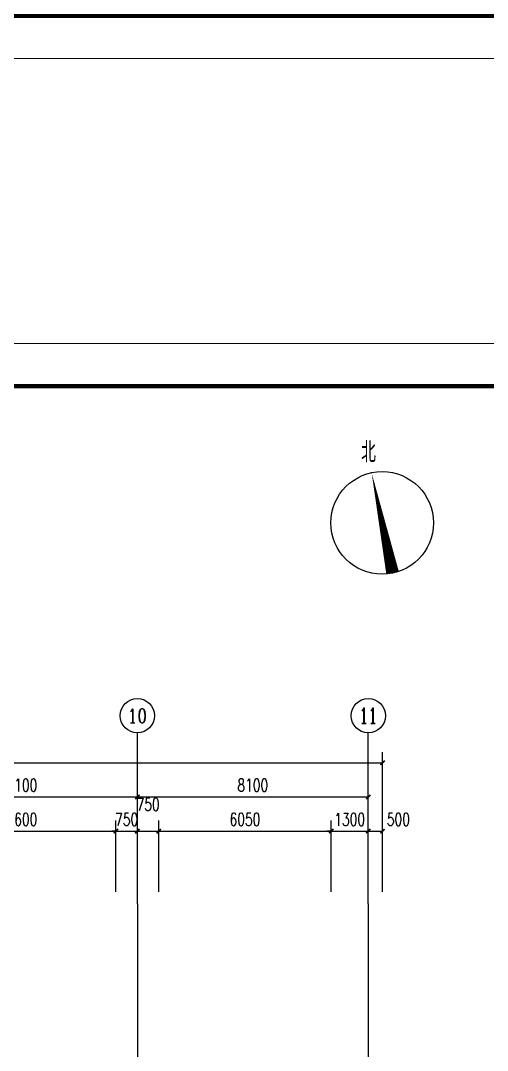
# Model space of a CAD drawing. Extents: x 1738711 to 2346805, y 1189731 to 2516152.
# Drawn here: x 1987297 to 2003670, y 1617006 to 1653140 of the extents above; entities that cross this region are included whole.
import ezdxf
from ezdxf.enums import TextEntityAlignment as Align

# ---------------------------------------------------------------- set-up
doc = ezdxf.new("R2010")
doc.units = 0
doc.header["$LTSCALE"] = 1000
doc.header["$MEASUREMENT"] = 0
for name, color, linetype in [('AXIS', 3, 'Continuous'), ('AXIS_TEXT', 7, 'Continuous'), ('DIM_SYMB', 3, 'Continuous'), ('DOTE', 1, 'Continuous'), ('PUB_DIM', 3, 'Continuous'), ('PUB_TEXT', 7, 'Continuous'), ('TK', 4, 'Continuous')]:
    doc.layers.add(name, color=color, linetype=linetype)
doc.styles.add('_TCH_AXIS', font='COMPLEX', dxfattribs={"bigfont": 'GBCBIG'})
doc.styles.add('_TCH_DIM', font='SIMPLEX', dxfattribs={"bigfont": 'GBCBIG'})
doc.styles.add('_TCH_DIM_T3', font='SIMPLEX', dxfattribs={"width": 0.705882, "bigfont": 'GBCBIG'})
doc.styles.add('COMPLEX', font='COMPLEX')
doc.styles.add('宋体', font='SIMSUN.TTF', dxfattribs={"width": 0.75})
doc.dimstyles.new('_TCH_ARCH&&150', dxfattribs={"dimtxt": 446.25, "dimasz": 150, "dimexe": 375, "dimexo": 450, "dimgap": 189.375, "dimtad": 1, "dimdec": 0, "dimzin": 0, "dimdsep": 46, "dimtxsty": '_TCH_DIM_T3', "dimblk": 'ARCHTICK', "dimcen": 0.09, "dimclrt": 7, "dimazin": 2, "dimtfac": 1, "dimtdec": 0, "dimtix": 1, "dimtmove": 2, "dimatfit": 3, "dimfxl": 1, "dimtolj": 1, "dimtzin": 0, "dimarcsym": 0})

# ---------------------------------------------------------------- blocks, each defined once
blk = doc.blocks.new('hjashrtahreahe')
at = {"layer": 'TK', "color": 7, "const_width": 25}
blk.add_lwpolyline([(0, 59400), (84100, 59400), (84100, 0), (0, 0)], close=True, dxfattribs=at)
at = {"layer": 'TK', "color": 3, "const_width": 100}
blk.add_lwpolyline([(2500, 1000), (2500, 58400), (83100, 58400), (83100, 1000)], close=True, dxfattribs=at)
at = {"layer": 'TK', "style": '宋体', "width": 0.75}
for tag, height, p in [('项目负责人', 350, (6003, 57089)), ('专业负责人', 350, (6003, 56224)), ('设计人', 350, (6003, 55419)), ('版号1', 250, (77304, 22193)), ('时间1', 250, (82405, 22193)), ('版号2', 250, (77304, 21593)), ('时间2', 250, (82405, 21593)), ('版号3', 250, (77304, 20993)), ('时间3', 250, (82405, 20993)), ('建筑会签', 0.0001, (78978, 2403)), ('电气会签', 0.0001, (82128, 2403)), ('结构会签', 0.0001, (78978, 1803)), ('暖通会签', 0.0001, (82128, 1803)), ('给排水会签', 0.0001, (78978, 1250)), ('智能化会签', 0.0001, (82128, 1250))]:
    blk.add_attdef(tag, text='', height=height, dxfattribs=at).set_placement(p, align=Align.CENTER)
for tag, p in [('合作设计单位', (80816, 48986)), ('版号说明1', (79854, 22318)), ('版号说明2', (79854, 21718)), ('版号说明3', (79854, 21118)), ('浙江绿储科技有限公司', (80545, 16036)), ('百兆瓦级集中式熔盐储能关键', (80545, 14953)), ('设备研发及制造基地项目', (80545, 14603)), ('1#研发楼', (80545, 13636)), ('图名', (80545, 12436)), ('工程编号', (78978, 11461)), ('子项编号', (82128, 11461)), ('建筑', (78978, 10711)), ('图号', (82128, 10711)), ('施工图', (78978, 9961)), ('2023.03', (82128, 9961)), ('审定', (79353, 8461)), ('审核', (79353, 7711)), ('工程负责', (79353, 6961)), ('专业负责', (79353, 6211)), ('设计', (79353, 5461)), ('制图', (79353, 4711)), ('校对', (79353, 3961))]:
    blk.add_attdef(tag, text='', height=250, dxfattribs=at).set_placement(p, align=Align.MIDDLE_CENTER)
blk = doc.blocks.new('_ArchTick')
at = {"color": 0, "linetype": 'ByBlock', "const_width": 0.4}
blk.add_lwpolyline([(-0.5, -0.5), (0.5, 0.5)], dxfattribs=at)
blk = doc.blocks.new('*D2447')
at = {"layer": 'Defpoints', "color": 0, "transparency": 16777216}
for p in [(1990642, 1624699), (1984042, 1622121), (1990642, 1622121)]:
    blk.add_point(p, dxfattribs=at)
at = {"layer": 'PUB_DIM', "color": 0, "lineweight": -2, "transparency": 16777216}
for p, q in [((1984042, 1622571), (1984042, 1625074)), ((1990642, 1622571), (1990642, 1625074)), ((1984042, 1624699), (1990642, 1624699))]:
    blk.add_line(p, q, dxfattribs=at)
at = {"layer": 'PUB_DIM', "color": 0, "lineweight": -2, "transparency": 16777216, "xscale": 150, "yscale": 150, "zscale": 150, "rotation": 180}
blk.add_blockref('_ArchTick', (1984042, 1624699), dxfattribs=at)
at = {"layer": 'PUB_DIM', "color": 0, "lineweight": -2, "transparency": 16777216, "xscale": 150, "yscale": 150, "zscale": 150}
blk.add_blockref('_ArchTick', (1990642, 1624699), dxfattribs=at)
at = {"layer": 'PUB_DIM', "color": 7, "transparency": 16777216, "insert": (1987342, 1625112), "char_height": 446.2, "attachment_point": 5, "style": '_TCH_DIM_T3'}
blk.add_mtext('\\A1;6600', dxfattribs=at)
blk = doc.blocks.new('*D2448')
at = {"layer": 'Defpoints', "color": 0, "transparency": 16777216}
for p in [(1991392, 1624699), (1990642, 1622121), (1991392, 1622121)]:
    blk.add_point(p, dxfattribs=at)
at = {"layer": 'PUB_DIM', "color": 0, "lineweight": -2, "transparency": 16777216}
for p, q in [((1990642, 1622571), (1990642, 1625074)), ((1991392, 1622571), (1991392, 1625074)), ((1990642, 1624699), (1990492, 1624699)), ((1990642, 1624699), (1991392, 1624699)), ((1991392, 1624699), (1991542, 1624699))]:
    blk.add_line(p, q, dxfattribs=at)
at = {"layer": 'PUB_DIM', "color": 0, "lineweight": -2, "transparency": 16777216, "xscale": 150, "yscale": 150, "zscale": 150}
blk.add_blockref('_ArchTick', (1990642, 1624699), dxfattribs=at)
at = {"layer": 'PUB_DIM', "color": 0, "lineweight": -2, "transparency": 16777216, "xscale": 150, "yscale": 150, "zscale": 150, "rotation": 180}
blk.add_blockref('_ArchTick', (1991392, 1624699), dxfattribs=at)
at = {"layer": 'PUB_DIM', "color": 7, "transparency": 16777216, "insert": (1991017, 1625112), "char_height": 446.2, "attachment_point": 5, "style": '_TCH_DIM_T3'}
blk.add_mtext('\\A1;750', dxfattribs=at)
blk = doc.blocks.new('*D2449')
at = {"layer": 'Defpoints', "color": 0, "transparency": 16777216}
for p in [(1992142, 1624699), (1991392, 1622121), (1992142, 1622121)]:
    blk.add_point(p, dxfattribs=at)
at = {"layer": 'PUB_DIM', "color": 0, "lineweight": -2, "transparency": 16777216}
for p, q in [((1991392, 1622571), (1991392, 1625074)), ((1992142, 1622571), (1992142, 1625074)), ((1991392, 1624699), (1992142, 1624699))]:
    blk.add_line(p, q, dxfattribs=at)
at = {"layer": 'PUB_DIM', "color": 0, "lineweight": -2, "transparency": 16777216, "xscale": 150, "yscale": 150, "zscale": 150, "rotation": 180}
blk.add_blockref('_ArchTick', (1991392, 1624699), dxfattribs=at)
at = {"layer": 'PUB_DIM', "color": 0, "lineweight": -2, "transparency": 16777216, "xscale": 150, "yscale": 150, "zscale": 150}
blk.add_blockref('_ArchTick', (1992142, 1624699), dxfattribs=at)
at = {"layer": 'PUB_DIM', "color": 7, "transparency": 16777216, "insert": (1991767, 1625637), "char_height": 446.2, "attachment_point": 5, "style": '_TCH_DIM_T3'}
blk.add_mtext('\\A1;750', dxfattribs=at)
blk = doc.blocks.new('*D2450')
at = {"layer": 'Defpoints', "color": 0, "transparency": 16777216}
for p in [(1998192, 1624699), (1992142, 1622121), (1998192, 1622121)]:
    blk.add_point(p, dxfattribs=at)
at = {"layer": 'PUB_DIM', "color": 0, "lineweight": -2, "transparency": 16777216}
for p, q in [((1992142, 1622571), (1992142, 1625074)), ((1998192, 1622571), (1998192, 1625074)), ((1992142, 1624699), (1998192, 1624699))]:
    blk.add_line(p, q, dxfattribs=at)
at = {"layer": 'PUB_DIM', "color": 0, "lineweight": -2, "transparency": 16777216, "xscale": 150, "yscale": 150, "zscale": 150, "rotation": 180}
blk.add_blockref('_ArchTick', (1992142, 1624699), dxfattribs=at)
at = {"layer": 'PUB_DIM', "color": 0, "lineweight": -2, "transparency": 16777216, "xscale": 150, "yscale": 150, "zscale": 150}
blk.add_blockref('_ArchTick', (1998192, 1624699), dxfattribs=at)
at = {"layer": 'PUB_DIM', "color": 7, "transparency": 16777216, "insert": (1995167, 1625112), "char_height": 446.2, "attachment_point": 5, "style": '_TCH_DIM_T3'}
blk.add_mtext('\\A1;6050', dxfattribs=at)
blk = doc.blocks.new('*D2451')
at = {"layer": 'Defpoints', "color": 0, "transparency": 16777216}
for p in [(1999492, 1624699), (1998192, 1622121), (1999492, 1622121)]:
    blk.add_point(p, dxfattribs=at)
at = {"layer": 'PUB_DIM', "color": 0, "lineweight": -2, "transparency": 16777216}
for p, q in [((1998192, 1622571), (1998192, 1625074)), ((1999492, 1622571), (1999492, 1625074)), ((1998192, 1624699), (1998042, 1624699)), ((1998192, 1624699), (1999492, 1624699)), ((1999492, 1624699), (1999642, 1624699))]:
    blk.add_line(p, q, dxfattribs=at)
at = {"layer": 'PUB_DIM', "color": 0, "lineweight": -2, "transparency": 16777216, "xscale": 150, "yscale": 150, "zscale": 150}
blk.add_blockref('_ArchTick', (1998192, 1624699), dxfattribs=at)
at = {"layer": 'PUB_DIM', "color": 0, "lineweight": -2, "transparency": 16777216, "xscale": 150, "yscale": 150, "zscale": 150, "rotation": 180}
blk.add_blockref('_ArchTick', (1999492, 1624699), dxfattribs=at)
at = {"layer": 'PUB_DIM', "color": 7, "transparency": 16777216, "insert": (1998842, 1625112), "char_height": 446.2, "attachment_point": 5, "style": '_TCH_DIM_T3'}
blk.add_mtext('\\A1;1300', dxfattribs=at)
blk = doc.blocks.new('*D2452')
at = {"layer": 'Defpoints', "color": 0, "transparency": 16777216}
for p in [(1999992, 1624699), (1999492, 1622121), (1999992, 1622121)]:
    blk.add_point(p, dxfattribs=at)
at = {"layer": 'PUB_DIM', "color": 0, "lineweight": -2, "transparency": 16777216}
for p, q in [((1999492, 1622571), (1999492, 1625074)), ((1999992, 1622571), (1999992, 1625074)), ((1999492, 1624699), (1999992, 1624699))]:
    blk.add_line(p, q, dxfattribs=at)
at = {"layer": 'PUB_DIM', "color": 0, "lineweight": -2, "transparency": 16777216, "xscale": 150, "yscale": 150, "zscale": 150, "rotation": 180}
blk.add_blockref('_ArchTick', (1999492, 1624699), dxfattribs=at)
at = {"layer": 'PUB_DIM', "color": 0, "lineweight": -2, "transparency": 16777216, "xscale": 150, "yscale": 150, "zscale": 150}
blk.add_blockref('_ArchTick', (1999992, 1624699), dxfattribs=at)
at = {"layer": 'PUB_DIM', "color": 7, "transparency": 16777216, "insert": (2000547, 1625112), "char_height": 446.2, "attachment_point": 5, "style": '_TCH_DIM_T3'}
blk.add_mtext('\\A1;500', dxfattribs=at)
blk = doc.blocks.new('*D2508')
at = {"layer": 'AXIS', "color": 0, "lineweight": -2, "transparency": 16777216}
for p, q in [((1983292, 1622599), (1983292, 1626274)), ((1991392, 1622599), (1991392, 1626274)), ((1983292, 1625899), (1991392, 1625899))]:
    blk.add_line(p, q, dxfattribs=at)
at = {"layer": 'Defpoints', "color": 0, "transparency": 16777216}
for p in [(1991392, 1625899), (1983292, 1622149), (1991392, 1622149)]:
    blk.add_point(p, dxfattribs=at)
at = {"layer": 'AXIS', "color": 0, "lineweight": -2, "transparency": 16777216, "xscale": 150, "yscale": 150, "zscale": 150, "rotation": 180}
blk.add_blockref('_ArchTick', (1983292, 1625899), dxfattribs=at)
at = {"layer": 'AXIS', "color": 0, "lineweight": -2, "transparency": 16777216, "xscale": 150, "yscale": 150, "zscale": 150}
blk.add_blockref('_ArchTick', (1991392, 1625899), dxfattribs=at)
at = {"layer": 'AXIS', "color": 7, "transparency": 16777216, "insert": (1987342, 1626312), "char_height": 446.2, "attachment_point": 5, "style": '_TCH_DIM_T3'}
blk.add_mtext('\\A1;8100', dxfattribs=at)
blk = doc.blocks.new('*D2509')
at = {"layer": 'AXIS', "color": 0, "lineweight": -2, "transparency": 16777216}
for p, q in [((1991392, 1622599), (1991392, 1626274)), ((1999492, 1622599), (1999492, 1626274)), ((1991392, 1625899), (1999492, 1625899))]:
    blk.add_line(p, q, dxfattribs=at)
at = {"layer": 'Defpoints', "color": 0, "transparency": 16777216}
for p in [(1999492, 1625899), (1991392, 1622149), (1999492, 1622149)]:
    blk.add_point(p, dxfattribs=at)
at = {"layer": 'AXIS', "color": 0, "lineweight": -2, "transparency": 16777216, "xscale": 150, "yscale": 150, "zscale": 150, "rotation": 180}
blk.add_blockref('_ArchTick', (1991392, 1625899), dxfattribs=at)
at = {"layer": 'AXIS', "color": 0, "lineweight": -2, "transparency": 16777216, "xscale": 150, "yscale": 150, "zscale": 150}
blk.add_blockref('_ArchTick', (1999492, 1625899), dxfattribs=at)
at = {"layer": 'AXIS', "color": 7, "transparency": 16777216, "insert": (1995442, 1626312), "char_height": 446.2, "attachment_point": 5, "style": '_TCH_DIM_T3'}
blk.add_mtext('\\A1;8100', dxfattribs=at)
blk = doc.blocks.new('*D2510')
at = {"layer": 'AXIS', "color": 0, "lineweight": -2, "transparency": 16777216}
for p, q in [((1921292, 1622571), (1921292, 1627474)), ((1999992, 1622571), (1999992, 1627474)), ((1921292, 1627099), (1999992, 1627099))]:
    blk.add_line(p, q, dxfattribs=at)
at = {"layer": 'Defpoints', "color": 0, "transparency": 16777216}
for p in [(1999992, 1627099), (1921292, 1622121), (1999992, 1622121)]:
    blk.add_point(p, dxfattribs=at)
at = {"layer": 'AXIS', "color": 0, "lineweight": -2, "transparency": 16777216, "xscale": 150, "yscale": 150, "zscale": 150, "rotation": 180}
blk.add_blockref('_ArchTick', (1921292, 1627099), dxfattribs=at)
at = {"layer": 'AXIS', "color": 0, "lineweight": -2, "transparency": 16777216, "xscale": 150, "yscale": 150, "zscale": 150}
blk.add_blockref('_ArchTick', (1999992, 1627099), dxfattribs=at)
at = {"layer": 'AXIS', "color": 7, "transparency": 16777216, "insert": (1960642, 1627512), "char_height": 446.2, "attachment_point": 5, "style": '_TCH_DIM_T3'}
blk.add_mtext('\\A1;78700', dxfattribs=at)
blk = doc.blocks.new('_AXISO')
blk.add_circle((0, 0), 0.5)
at = {"layer": 'AXIS_TEXT', "style": 'COMPLEX', "width": 1.041667}
blk.add_attdef('A', text='', height=0.56, dxfattribs=at).set_placement((-0.25, -0.28), (0.25, -0.28), align=Align.FIT)

msp = doc.modelspace()

# ---------------------------------------------------------------- linework, layer by layer
at = {"layer": 'AXIS'}
for p, q in [((1991391.9, 1622149.3), (1991391.9, 1628149.3)), ((1999491.9, 1622149.3), (1999491.9, 1628149.3))]:
    msp.add_line(p, q, dxfattribs=at)
at = {"layer": 'DIM_SYMB'}
msp.add_lwpolyline([(2000346.6, 1633753, 450, 0, 0), (1999609.5, 1637276.7, 0, 0, 0)], format="xyseb", dxfattribs=at)
msp.add_circle((1999978, 1635514.9), 1800, dxfattribs=at)
at = {"layer": 'DOTE'}
for p, q in [((1991391.9, 1622149.3), (1991391.9, 1584457.1)), ((1999491.9, 1622149.3), (1999491.9, 1584457.1))]:
    msp.add_line(p, q, dxfattribs=at)

# ---------------------------------------------------------------- block references
at = {"xscale": 1.5, "yscale": 1.5, "zscale": 1.5}
for p in [(1897833.1, 1651809.1), (1897833.1, 1552709.1)]:
    msp.add_blockref('hjashrtahreahe', p, dxfattribs=at)
at = {"layer": 'AXIS'}
ref = msp.add_blockref('_AXISO', (1991391.9, 1628749.3), dxfattribs=dict(at, xscale=1200, yscale=1200, zscale=1200))
ref.add_attrib('A', '10', dxfattribs={"layer": 'AXIS_TEXT', "ltscale": 0.5, "height": 492.67, "style": '_TCH_AXIS'}).set_placement((1991051.7, 1628503), (1991732.1, 1628503), align=Align.FIT)
ref = msp.add_blockref('_AXISO', (1999491.9, 1628749.3), dxfattribs=dict(at, xscale=1200, yscale=1200, zscale=1200))
ref.add_attrib('A', '11', dxfattribs={"layer": 'AXIS_TEXT', "ltscale": 0.5, "height": 553.14, "style": '_TCH_AXIS'}).set_placement((1999175.8, 1628472.8), (1999808, 1628472.8), align=Align.FIT)

# ---------------------------------------------------------------- texts
at = {"layer": 'PUB_TEXT', "color": 7, "style": '_TCH_DIM'}
msp.add_text('北', height=723.4, dxfattribs=at).set_placement((1999240.5, 1637635.9))

# ---------------------------------------------------------------- dimensions: what is measured, and where the dimension line sits
at = {"layer": 'AXIS'}
for p1, p2, distance, picture, middle in [((1921292.2, 1622121.2), (1999991.9, 1622121.2), 4978.1, '*D2510', (1960642.1, 1627511.8)), ((1983291.9, 1622149.3), (1991391.9, 1622149.3), 3750, '*D2508', (1987341.9, 1626311.8)), ((1991391.9, 1622149.3), (1999491.9, 1622149.3), 3750, '*D2509', (1995441.9, 1626311.8))]:
    dim = msp.add_aligned_dim(p1=p1, p2=p2, distance=distance, dimstyle='_TCH_ARCH&&150', dxfattribs=at)
    dim.commit()
    dim.dimension.update_dxf_attribs({"geometry": picture, "text_midpoint": middle})
at = {"layer": 'PUB_DIM'}
for base, p1, p2, picture, middle in [((1992141.9, 1624699.3), (1991391.9, 1622121.2), (1992141.9, 1622121.2), '*D2449', (1991766.9, 1625636.8)), ((1999991.9, 1624699.3), (1999491.9, 1622121.2), (1999991.9, 1622121.2), '*D2452', (2000546.9, 1625111.8))]:
    dim = msp.add_linear_dim(base=base, p1=p1, p2=p2, angle=0, dimstyle='_TCH_ARCH&&150', dxfattribs=at)
    dim.commit()
    dim.dimension.update_dxf_attribs({"geometry": picture, "text_midpoint": middle, "dimtype": 129})
for p1, p2, picture, middle in [((1984041.9, 1622121.2), (1990641.9, 1622121.2), '*D2447', (1987341.9, 1625111.8)), ((1990641.9, 1622121.2), (1991391.9, 1622121.2), '*D2448', (1991016.9, 1625111.8)), ((1992141.9, 1622121.2), (1998191.9, 1622121.2), '*D2450', (1995166.9, 1625111.8)), ((1998191.9, 1622121.2), (1999491.9, 1622121.2), '*D2451', (1998841.9, 1625111.8))]:
    dim = msp.add_aligned_dim(p1=p1, p2=p2, distance=2578.1, dimstyle='_TCH_ARCH&&150', dxfattribs=at)
    dim.commit()
    dim.dimension.update_dxf_attribs({"geometry": picture, "text_midpoint": middle})

doc.saveas('drawing.dxf')
